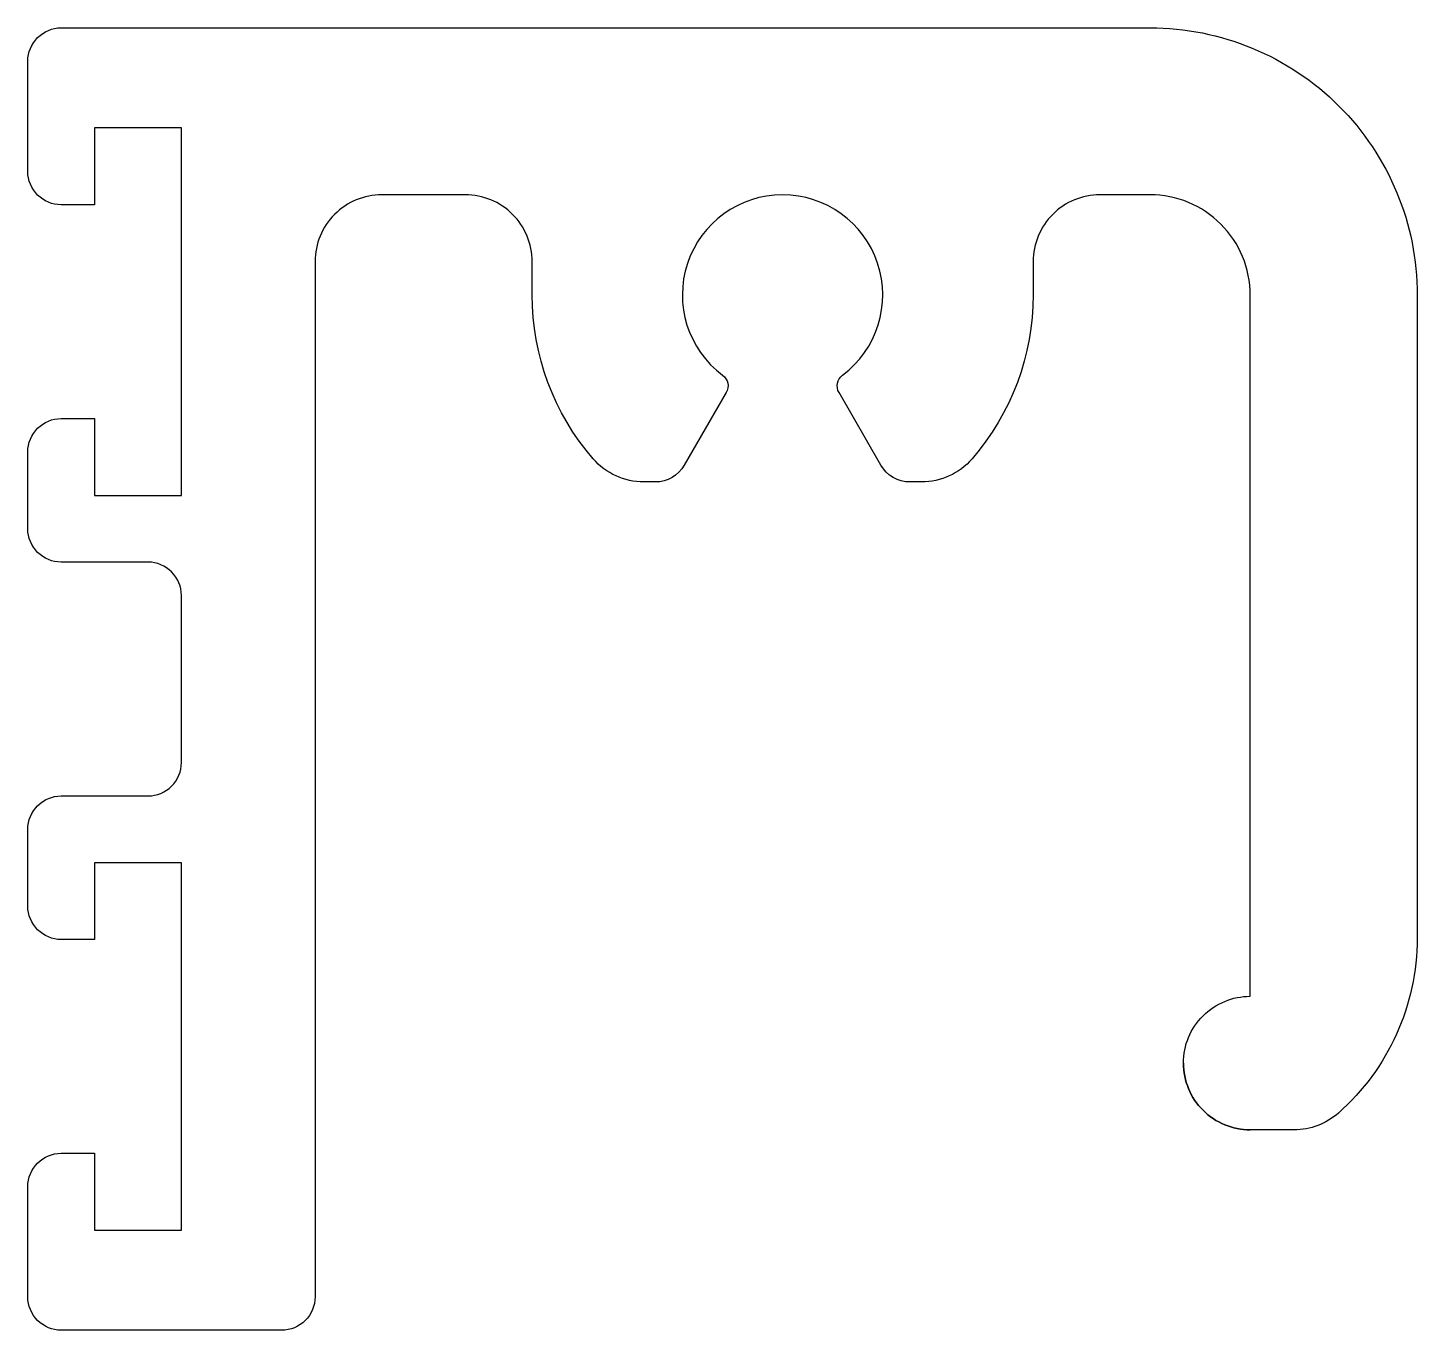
# Model space of a CAD drawing. Extents: x 1423.9 to 1444.7, y -6.5 to 13.
import ezdxf

# ---------------------------------------------------------------- set-up
doc = ezdxf.new("R2010")
doc.units = 0
doc.header["$LTSCALE"] = 15
doc.layers.get('0').update_dxf_attribs({"linetype": 'CONTINUOUS'})

msp = doc.modelspace()

# ---------------------------------------------------------------- linework, layer by layer
msp.add_lwpolyline([(1441.233, -2.529, 0.414249), (1442.233, -3.529, -0.414249), (1441.233, -2.529, -0.414214), (1442.233, -1.529), (1442.233, 8.971, 0.414214), (1440.733, 10.471), (1439.983, 10.471, 0.414214), (1438.983, 9.471), (1438.983, 8.971, -0.180314), (1438.068, 6.517, -0.217717), (1437.312, 6.171), (1437.138, 6.171, -0.267994), (1436.705, 6.421), (1436.077, 7.509, -0.380091), (1436.13, 7.77, 3.010069), (1434.335, 7.769, -0.380091), (1434.389, 7.509), (1433.76, 6.421, -0.267903), (1433.327, 6.171), (1433.154, 6.171, -0.217638), (1432.398, 6.517, -0.180351), (1431.483, 8.971), (1431.483, 9.471, 0.414214), (1430.483, 10.471), (1429.233, 10.471, 0.414214), (1428.233, 9.471), (1428.233, -6.029, -0.414214), (1427.733, -6.529), (1424.433, -6.529, -0.414214), (1423.933, -6.029), (1423.933, -4.379, -0.414214), (1424.433, -3.879), (1424.933, -3.879), (1424.933, -5.029), (1426.233, -5.029), (1426.233, 0.471), (1424.933, 0.471), (1424.933, -0.679), (1424.433, -0.679, -0.414214), (1423.933, -0.179), (1423.933, 0.971, -0.414214), (1424.433, 1.471), (1425.733, 1.471, 0.414214), (1426.233, 1.971), (1426.233, 4.471, 0.414214), (1425.733, 4.971), (1424.433, 4.971, -0.414214), (1423.933, 5.471), (1423.933, 6.621, -0.414214), (1424.433, 7.121), (1424.933, 7.121), (1424.933, 5.971), (1426.233, 5.971), (1426.233, 11.471), (1424.933, 11.471), (1424.933, 10.321), (1424.433, 10.321, -0.414214), (1423.933, 10.821), (1423.933, 12.471, -0.414214), (1424.433, 12.971), (1440.733, 12.971, -0.414214), (1444.733, 8.971), (1444.733, -0.66, -0.214513), (1443.552, -3.278, -0.1831), (1442.889, -3.529), (1442.233, -3.529)], format="xyb")

doc.saveas('drawing.dxf')
